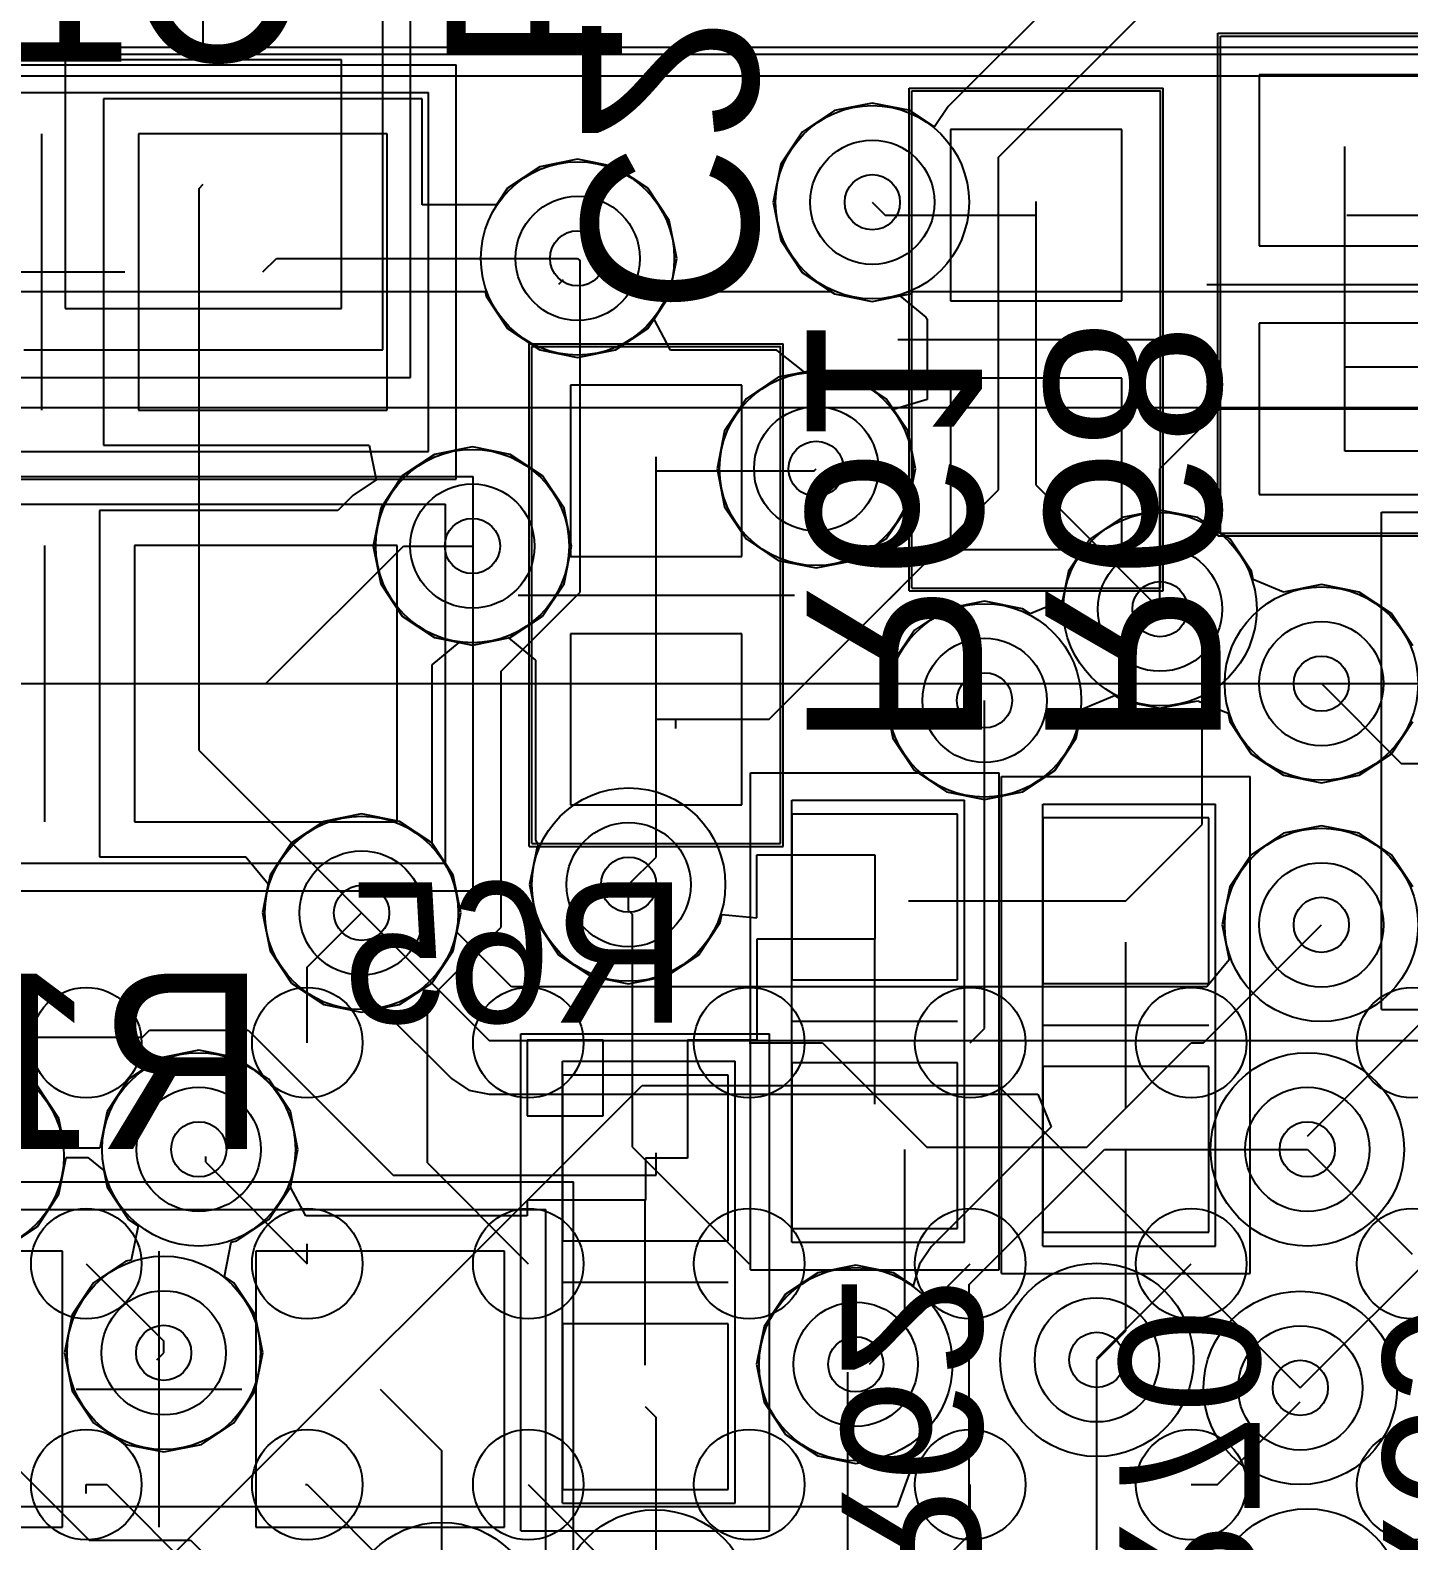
# Model space of a CAD drawing. Extents: x 28 to 300, y 18 to 330.
# Drawn here: x 179.21 to 184.2, y 176.05 to 181.52 of the extents above; entities that cross this region are included whole.
import ezdxf

# ---------------------------------------------------------------- set-up
doc = ezdxf.new("R2010")
doc.units = 0
for name, color, linetype in [('BOTTOMLAYER', 5, 'CONTINUOUS'), ('BOTTOMOVERLAY', 54, 'CONTINUOUS'), ('BOTTOMPASTE', 16, 'CONTINUOUS'), ('BOTTOMSOLDER', 6, 'CONTINUOUS'), ('DRILLDRAWING', 1, 'CONTINUOUS'), ('INTERNALPLANE1', 76, 'CONTINUOUS'), ('INTERNALPLANE6', 136, 'CONTINUOUS'), ('MECHANICAL14', 56, 'CONTINUOUS'), ('MECHANICAL15', 56, 'CONTINUOUS'), ('MECHANICAL16', 56, 'CONTINUOUS'), ('MIDLAYER1', 16, 'CONTINUOUS'), ('MIDLAYER3', 90, 'CONTINUOUS'), ('MULTILAYER', 9, 'CONTINUOUS'), ('TOPLAYER', 1, 'CONTINUOUS'), ('TOPOVERLAY', 2, 'CONTINUOUS'), ('TOPPASTE', 8, 'CONTINUOUS'), ('TOPSOLDER', 216, 'CONTINUOUS'), ('VIAHOLELAYER', 16, 'CONTINUOUS')]:
    doc.layers.add(name, color=color, linetype=linetype)

msp = doc.modelspace()

# ---------------------------------------------------------------- linework, layer by layer
at = {"layer": 'BOTTOMLAYER'}
for p, q in [((183.1287, 181.8312), (182.5359, 181.2384)), ((182.719, 181.0553), (183.3118, 181.6481)), ((184.2822, 181.354), (183.6622, 181.354)), ((183.6622, 181.354), (183.6622, 180.734)), ((180.6324, 181.2667), (179.4784, 181.2667)), ((179.4784, 181.2667), (179.4784, 180.0127)), ((180.6324, 180.8832), (180.6324, 181.2667)), ((182.2618, 181.2511), (182.1245, 181.2238)), ((182.3991, 181.2238), (182.2618, 181.2511)), ((182.1245, 181.2238), (182.008, 181.146)), ((182.4869, 181.1651), (182.3991, 181.2238)), ((182.5359, 181.2384), (182.4869, 181.1651)), ((179.6054, 181.1397), (179.6054, 180.1397)), ((180.5054, 181.1397), (179.6054, 181.1397)), ((180.5054, 180.1397), (180.5054, 181.1397)), ((182.008, 181.146), (181.9302, 181.0295)), ((181.195, 181.0479), (181.0577, 181.0206)), ((181.3323, 181.0206), (181.195, 181.0479)), ((181.9302, 181.0295), (181.9029, 180.8922)), ((182.719, 179.8508), (182.719, 181.0553)), ((181.0577, 181.0206), (180.9412, 180.9428)), ((181.4488, 180.9428), (181.3323, 181.0206)), ((180.9412, 180.9428), (180.9014, 180.8832)), ((181.5266, 180.8263), (181.4488, 180.9428)), ((180.9014, 180.8832), (180.6324, 180.8832)), ((181.9029, 180.8922), (181.9302, 180.7549)), ((181.5539, 180.689), (181.5266, 180.8263)), ((183.9796, 180.8452), (184.4954, 180.8452)), ((181.9302, 180.7549), (182.008, 180.6384)), ((183.6622, 180.734), (184.2822, 180.734)), ((180.0554, 180.6397), (180.1047, 180.689)), ((180.1047, 180.689), (181.195, 180.689)), ((181.5266, 180.5517), (181.5539, 180.689)), ((181.1266, 180.5952), (181.1442, 180.6128)), ((182.008, 180.6384), (182.1245, 180.5606)), ((181.4715, 180.4692), (181.5266, 180.5517)), ((182.1245, 180.5606), (182.2618, 180.5333)), ((182.2618, 180.5333), (182.3619, 180.5532)), ((182.3619, 180.5532), (182.4554, 180.4764)), ((182.4554, 180.4764), (182.46, 180.4695)), ((181.5313, 180.3572), (181.4715, 180.4692)), ((182.46, 180.4695), (182.46, 180.1786)), ((184.2822, 180.454), (183.6622, 180.454)), ((183.6622, 180.454), (183.6622, 179.834)), ((181.9166, 180.3572), (181.5313, 180.3572)), ((181.9167, 180.3558), (181.9166, 180.3572)), ((181.9166, 180.3572), (181.9166, 180.3572)), ((182.0167, 180.2776), (181.9167, 180.3558)), ((182.0586, 180.2859), (182.0167, 180.2776)), ((182.1959, 180.2586), (182.0586, 180.2859)), ((182.3124, 180.1808), (182.1959, 180.2586)), ((183.9719, 179.9916), (183.9719, 180.2964)), ((183.9719, 180.2964), (184.4092, 180.2964)), ((181.7896, 180.2302), (181.1696, 180.2302)), ((181.1696, 180.2302), (181.1696, 179.6102)), ((181.7896, 179.6102), (181.7896, 180.2302)), ((182.3385, 180.1417), (182.3124, 180.1808)), ((182.46, 180.1786), (182.3385, 180.1417)), ((179.6054, 180.1397), (180.5054, 180.1397)), ((183.3032, 179.9275), (183.5197, 180.144)), ((183.5197, 180.144), (183.9722, 180.144)), ((183.9722, 180.144), (184.3765, 180.144)), ((179.4784, 180.0127), (180.4403, 180.0127)), ((180.4403, 180.0127), (180.4653, 179.8869)), ((184.4092, 179.9916), (183.9719, 179.9916)), ((180.4653, 179.8869), (180.3813, 179.8307)), ((181.4796, 179.9202), (182.0518, 179.9202)), ((182.0518, 179.9202), (182.0586, 179.927)), ((183.3032, 179.419), (183.3032, 179.9275)), ((180.3813, 179.8307), (180.327, 179.7764)), ((182.2821, 179.4139), (182.719, 179.8508)), ((183.6622, 179.834), (184.2822, 179.834)), ((180.327, 179.7764), (179.4642, 179.7764)), ((179.4642, 179.7764), (179.4642, 178.5224)), ((180.5412, 179.6494), (179.5912, 179.6494)), ((179.5912, 179.6494), (179.5912, 178.6494)), ((180.0662, 179.1494), (180.5644, 179.6476)), ((180.5412, 178.6494), (180.5412, 179.6494)), ((180.5644, 179.6476), (180.814, 179.6476)), ((181.1696, 179.6102), (181.7896, 179.6102)), ((182.2821, 179.4139), (182.3634, 179.4952)), ((181.8884, 179.0202), (182.2821, 179.4139)), ((181.7896, 179.3302), (181.1696, 179.3302)), ((181.1696, 179.3302), (181.1696, 178.7102)), ((181.7896, 178.7102), (181.7896, 179.3302)), ((183.4556, 178.6392), (183.4556, 179.3283)), ((180.6682, 179.2176), (180.7664, 179.2982)), ((180.7664, 179.2982), (180.814, 179.2887)), ((180.814, 179.2887), (180.9444, 179.3147)), ((180.9444, 179.3147), (181.0426, 179.2341)), ((181.0426, 179.2341), (181.0426, 178.5832)), ((180.6682, 178.5707), (180.6682, 179.2176)), ((181.4796, 178.5216), (181.4796, 179.0202)), ((181.4796, 179.0202), (181.5506, 179.0202)), ((181.5506, 179.0202), (181.8884, 179.0202)), ((181.5506, 178.9872), (181.5506, 179.0202)), ((181.1696, 178.7102), (181.7896, 178.7102)), ((182.5704, 178.677), (181.9704, 178.677)), ((181.9704, 178.677), (181.9704, 178.077)), ((182.5704, 178.077), (182.5704, 178.677)), ((179.5912, 178.6494), (180.5412, 178.6494)), ((183.4796, 178.6632), (182.8796, 178.6632)), ((182.8796, 178.6632), (182.8796, 178.0632)), ((183.1796, 178.3632), (183.4556, 178.6392)), ((183.4796, 178.0632), (183.4796, 178.6632)), ((180.7445, 178.4565), (180.6682, 178.5707)), ((181.0426, 178.5832), (181.0426, 178.5832)), ((181.0426, 178.5832), (181.0426, 178.5832)), ((181.0426, 178.5832), (181.0522, 178.5652)), ((181.0522, 178.5652), (181.048, 178.5589)), ((179.4642, 178.5224), (179.9943, 178.5224)), ((179.9943, 178.5224), (180.0749, 178.4242)), ((181.048, 178.5589), (181.0207, 178.4216)), ((181.3796, 178.4216), (181.4796, 178.5216)), ((181.8433, 178.3012), (181.8433, 178.5294)), ((181.8433, 178.5294), (182.2707, 178.5294)), ((182.2707, 178.5294), (182.2707, 178.2246)), ((180.7718, 178.3192), (180.7445, 178.4565)), ((183.1796, 178.3632), (183.2866, 178.4702)), ((180.0749, 178.4242), (180.054, 178.3192)), ((181.0207, 178.4216), (181.048, 178.2843)), ((182.3922, 178.3632), (183.1796, 178.3632)), ((180.054, 178.3192), (180.0813, 178.1819)), ((180.7445, 178.1819), (180.7718, 178.3192)), ((181.7112, 178.2843), (181.717, 178.3136)), ((181.717, 178.3136), (181.8433, 178.3012)), ((181.048, 178.2843), (181.1258, 178.1678)), ((181.6334, 178.1678), (181.7112, 178.2843)), ((180.0813, 178.1819), (180.1591, 178.0654)), ((180.6667, 178.0654), (180.7445, 178.1819)), ((182.2707, 178.2246), (181.8434, 178.2246)), ((181.8434, 178.2246), (181.8434, 177.9938)), ((181.1258, 178.1678), (181.2423, 178.09)), ((181.5169, 178.09), (181.6334, 178.1678)), ((181.2423, 178.09), (181.3796, 178.0627)), ((181.3796, 178.0627), (181.5169, 178.09)), ((181.9704, 178.077), (182.5704, 178.077)), ((180.1591, 178.0654), (180.2756, 177.9876)), ((180.5502, 177.9876), (180.6667, 178.0654)), ((182.8796, 178.0632), (183.4796, 178.0632)), ((180.2756, 177.9876), (180.4129, 177.9603)), ((180.4129, 177.9603), (180.5502, 177.9876)), ((181.8434, 177.9938), (181.8434, 177.9938)), ((181.8434, 177.9938), (181.8434, 177.9938)), ((181.8434, 177.9938), (181.8434, 177.95)), ((183.8366, 177.5107), (184.2943, 177.9683)), ((181.8434, 177.95), (181.8434, 177.904)), ((178.7831, 177.8696), (179.6191, 177.8696)), ((179.6191, 177.8696), (179.6445, 177.895)), ((179.6445, 177.895), (180.0023, 177.895)), ((180.0023, 177.895), (180.5271, 177.3702)), ((181.2874, 177.8591), (181.0128, 177.8591)), ((181.0128, 177.8591), (181.0128, 177.5845)), ((181.2874, 177.5845), (181.2874, 177.8591)), ((181.8434, 177.8591), (181.5922, 177.8591)), ((181.5922, 177.8591), (181.5922, 177.4319)), ((181.8434, 177.904), (181.8434, 177.904)), ((181.8434, 177.904), (181.8434, 177.904)), ((181.8434, 177.904), (181.8434, 177.8591)), ((179.8234, 177.8221), (179.6861, 177.7948)), ((179.9607, 177.7948), (179.8234, 177.8221)), ((179.239, 177.6916), (179.1225, 177.7694)), ((179.6861, 177.7948), (179.5696, 177.717)), ((180.0772, 177.717), (179.9607, 177.7948)), ((182.5704, 177.777), (181.9704, 177.777)), ((181.9704, 177.777), (181.9704, 177.177)), ((182.5704, 177.177), (182.5704, 177.777)), ((183.4796, 177.7632), (182.8796, 177.7632)), ((182.8796, 177.7632), (182.8796, 177.1632)), ((183.4796, 177.1632), (183.4796, 177.7632)), ((179.3168, 177.5751), (179.239, 177.6916)), ((179.5696, 177.717), (179.4918, 177.6005)), ((180.155, 177.6005), (180.0772, 177.717)), ((181.7398, 177.7321), (181.1398, 177.7321)), ((181.1398, 177.7321), (181.1398, 177.1321)), ((181.7398, 177.1321), (181.7398, 177.7321)), ((179.4918, 177.6005), (179.4653, 177.4671)), ((180.1823, 177.4632), (180.155, 177.6005)), ((181.0128, 177.5845), (181.2874, 177.5845)), ((179.3288, 177.5145), (179.3168, 177.5751)), ((179.3866, 177.4671), (179.3288, 177.5145)), ((183.8112, 176.5996), (184.6796, 177.468)), ((179.4551, 177.4671), (179.3866, 177.4671)), ((179.4653, 177.4671), (179.4551, 177.4671)), ((180.155, 177.3259), (180.1823, 177.4632)), ((181.5922, 177.4319), (181.4401, 177.4319)), ((181.4401, 177.4319), (181.4401, 177.2797)), ((181.4796, 177.4321), (181.4796, 177.4506)), ((181.4796, 177.3702), (181.4796, 177.4321)), ((182.3796, 176.863), (182.3796, 177.4632)), ((183.1796, 176.8062), (183.1796, 177.4632)), ((180.5271, 177.3702), (181.4398, 177.3702)), ((181.4398, 177.3702), (181.4796, 177.3702)), ((180.2104, 177.2222), (180.155, 177.3259)), ((181.4401, 177.2797), (181.0128, 177.2797)), ((181.0128, 177.2797), (181.0128, 177.2222)), ((181.0128, 177.2222), (180.2104, 177.2222)), ((181.9704, 177.177), (182.5704, 177.177)), ((182.8796, 177.1632), (183.4796, 177.1632)), ((179.3296, 177.0952), (178.4296, 177.0952)), ((179.3296, 176.0952), (179.3296, 177.0952)), ((180.0296, 177.0952), (180.0296, 176.0952)), ((180.9296, 177.0952), (180.0296, 177.0952)), ((180.9296, 176.0952), (180.9296, 177.0952)), ((181.1398, 177.1321), (181.7398, 177.1321)), ((181.7398, 176.8321), (181.1398, 176.8321)), ((181.1398, 176.8321), (181.1398, 176.2321)), ((181.7398, 176.2321), (181.7398, 176.8321)), ((182.2017, 176.6851), (182.3796, 176.863)), ((183.0746, 176.7012), (183.1796, 176.8062)), ((178.8796, 176.5952), (179.4267, 176.0481)), ((180.4796, 176.5952), (180.7032, 176.3716)), ((181.4398, 176.5321), (181.4796, 176.4923)), ((181.4796, 175.8086), (181.4796, 176.4923)), ((180.7032, 175.7629), (180.7032, 176.3716)), ((181.1398, 176.2321), (181.7398, 176.2321)), ((178.4296, 176.0952), (179.3296, 176.0952)), ((179.4267, 176.0481), (179.794, 176.0481)), ((179.794, 176.0481), (180.1038, 175.7383)), ((180.0296, 176.0952), (180.9296, 176.0952))]:
    msp.add_line(p, q, dxfattribs=at)
for centre in [(182.2618, 180.8922), (181.195, 180.689), (182.0586, 179.927), (180.814, 179.6476), (183.3032, 179.419), (183.8874, 179.1494), (182.6682, 179.0888), (181.3796, 178.4216), (180.4129, 178.3192), (183.8874, 178.276), (179.8234, 177.4632), (183.8366, 177.4632), (179.6964, 176.7266), (183.0746, 176.7012), (182.2017, 176.6851), (183.8112, 176.5996)]:
    msp.add_circle(centre, 0.225, dxfattribs=at)
at = {"layer": 'BOTTOMOVERLAY'}
for p, q in [((179.2554, 180.1397), (179.2554, 181.1397)), ((179.2662, 178.6494), (179.2662, 179.6494)), ((179.6796, 176.0952), (179.6796, 177.0952))]:
    msp.add_line(p, q, dxfattribs=at)
at = {"layer": 'BOTTOMPASTE'}
for p, q in [((184.2822, 181.354), (183.6622, 181.354)), ((183.6622, 181.354), (183.6622, 180.734)), ((179.6054, 181.1397), (179.6054, 180.1397)), ((180.5054, 181.1397), (179.6054, 181.1397)), ((180.5054, 180.1397), (180.5054, 181.1397)), ((183.6622, 180.734), (184.2822, 180.734)), ((184.2822, 180.454), (183.6622, 180.454)), ((183.6622, 180.454), (183.6622, 179.834)), ((181.7896, 180.2302), (181.1696, 180.2302)), ((181.1696, 180.2302), (181.1696, 179.6102)), ((181.7896, 179.6102), (181.7896, 180.2302)), ((179.6054, 180.1397), (180.5054, 180.1397)), ((183.6622, 179.834), (184.2822, 179.834)), ((180.5412, 179.6494), (179.5912, 179.6494)), ((179.5912, 179.6494), (179.5912, 178.6494)), ((180.5412, 178.6494), (180.5412, 179.6494)), ((181.1696, 179.6102), (181.7896, 179.6102)), ((181.7896, 179.3302), (181.1696, 179.3302)), ((181.1696, 179.3302), (181.1696, 178.7102)), ((181.7896, 178.7102), (181.7896, 179.3302)), ((181.1696, 178.7102), (181.7896, 178.7102)), ((182.5704, 178.677), (181.9704, 178.677)), ((181.9704, 178.677), (181.9704, 178.077)), ((182.5704, 178.077), (182.5704, 178.677)), ((179.5912, 178.6494), (180.5412, 178.6494)), ((183.4796, 178.6632), (182.8796, 178.6632)), ((182.8796, 178.6632), (182.8796, 178.0632)), ((183.4796, 178.0632), (183.4796, 178.6632)), ((181.9704, 178.077), (182.5704, 178.077)), ((182.8796, 178.0632), (183.4796, 178.0632)), ((182.5704, 177.777), (181.9704, 177.777)), ((181.9704, 177.777), (181.9704, 177.177)), ((182.5704, 177.177), (182.5704, 177.777)), ((183.4796, 177.7632), (182.8796, 177.7632)), ((182.8796, 177.7632), (182.8796, 177.1632)), ((183.4796, 177.1632), (183.4796, 177.7632)), ((181.7398, 177.7321), (181.1398, 177.7321)), ((181.1398, 177.7321), (181.1398, 177.1321)), ((181.7398, 177.1321), (181.7398, 177.7321)), ((181.9704, 177.177), (182.5704, 177.177)), ((182.8796, 177.1632), (183.4796, 177.1632)), ((179.3296, 177.0952), (178.4296, 177.0952)), ((179.3296, 176.0952), (179.3296, 177.0952)), ((180.0296, 177.0952), (180.0296, 176.0952)), ((180.9296, 177.0952), (180.0296, 177.0952)), ((180.9296, 176.0952), (180.9296, 177.0952)), ((181.1398, 177.1321), (181.7398, 177.1321)), ((181.7398, 176.8321), (181.1398, 176.8321)), ((181.1398, 176.8321), (181.1398, 176.2321)), ((181.7398, 176.2321), (181.7398, 176.8321)), ((181.1398, 176.2321), (181.7398, 176.2321)), ((178.4296, 176.0952), (179.3296, 176.0952)), ((180.0296, 176.0952), (180.9296, 176.0952))]:
    msp.add_line(p, q, dxfattribs=at)
at = {"layer": 'BOTTOMSOLDER'}
for p, q in [((184.2822, 181.354), (183.6622, 181.354)), ((183.6622, 181.354), (183.6622, 180.734)), ((179.6054, 181.1397), (179.6054, 180.1397)), ((180.5054, 181.1397), (179.6054, 181.1397)), ((180.5054, 180.1397), (180.5054, 181.1397)), ((183.6622, 180.734), (184.2822, 180.734)), ((184.2822, 180.454), (183.6622, 180.454)), ((183.6622, 180.454), (183.6622, 179.834)), ((181.7896, 180.2302), (181.1696, 180.2302)), ((181.1696, 180.2302), (181.1696, 179.6102)), ((181.7896, 179.6102), (181.7896, 180.2302)), ((179.6054, 180.1397), (180.5054, 180.1397)), ((183.6622, 179.834), (184.2822, 179.834)), ((180.5412, 179.6494), (179.5912, 179.6494)), ((179.5912, 179.6494), (179.5912, 178.6494)), ((180.5412, 178.6494), (180.5412, 179.6494)), ((181.1696, 179.6102), (181.7896, 179.6102)), ((181.7896, 179.3302), (181.1696, 179.3302)), ((181.1696, 179.3302), (181.1696, 178.7102)), ((181.7896, 178.7102), (181.7896, 179.3302)), ((181.1696, 178.7102), (181.7896, 178.7102)), ((182.5704, 178.677), (181.9704, 178.677)), ((181.9704, 178.677), (181.9704, 178.077)), ((182.5704, 178.077), (182.5704, 178.677)), ((179.5912, 178.6494), (180.5412, 178.6494)), ((183.4796, 178.6632), (182.8796, 178.6632)), ((182.8796, 178.6632), (182.8796, 178.0632)), ((183.4796, 178.0632), (183.4796, 178.6632)), ((181.9704, 178.077), (182.5704, 178.077)), ((182.8796, 178.0632), (183.4796, 178.0632)), ((182.5704, 177.777), (181.9704, 177.777)), ((181.9704, 177.777), (181.9704, 177.177)), ((182.5704, 177.177), (182.5704, 177.777)), ((183.4796, 177.7632), (182.8796, 177.7632)), ((182.8796, 177.7632), (182.8796, 177.1632)), ((183.4796, 177.1632), (183.4796, 177.7632)), ((181.7398, 177.7321), (181.1398, 177.7321)), ((181.1398, 177.7321), (181.1398, 177.1321)), ((181.7398, 177.1321), (181.7398, 177.7321)), ((181.9704, 177.177), (182.5704, 177.177)), ((182.8796, 177.1632), (183.4796, 177.1632)), ((179.3296, 177.0952), (178.4296, 177.0952)), ((179.3296, 176.0952), (179.3296, 177.0952)), ((180.0296, 177.0952), (180.0296, 176.0952)), ((180.9296, 177.0952), (180.0296, 177.0952)), ((180.9296, 176.0952), (180.9296, 177.0952)), ((181.1398, 177.1321), (181.7398, 177.1321)), ((181.7398, 176.8321), (181.1398, 176.8321)), ((181.1398, 176.8321), (181.1398, 176.2321)), ((181.7398, 176.2321), (181.7398, 176.8321)), ((181.1398, 176.2321), (181.7398, 176.2321)), ((178.4296, 176.0952), (179.3296, 176.0952)), ((180.0296, 176.0952), (180.9296, 176.0952))]:
    msp.add_line(p, q, dxfattribs=at)
at = {"layer": 'DRILLDRAWING'}
for centre in [(182.2618, 180.8922), (181.195, 180.689), (182.0586, 179.927), (180.814, 179.6476), (183.3032, 179.419), (183.8874, 179.1494), (182.6682, 179.0888), (181.3796, 178.4216), (180.4129, 178.3192), (183.8874, 178.276), (179.8234, 177.4632), (183.8366, 177.4632), (179.6964, 176.7266), (182.2017, 176.6851), (183.0746, 176.7012), (183.8112, 176.5996)]:
    msp.add_circle(centre, 0.1, dxfattribs=at)
at = {"layer": 'INTERNALPLANE1'}
for p, q in [((169.6632, 181.4534), (184.2982, 181.4534)), ((169.7061, 181.3498), (184.2637, 181.3498))]:
    msp.add_line(p, q, dxfattribs=at)
for centre in [(182.2618, 180.8922), (181.195, 180.689), (182.0586, 179.927), (180.814, 179.6476), (183.3032, 179.419), (181.3796, 178.4216), (180.4129, 178.3192), (183.8874, 178.276), (183.8366, 177.4632), (178.9852, 177.4378), (179.6964, 176.7266), (182.2017, 176.6851), (183.0746, 176.7012), (183.8112, 176.5996), (181.4754, 175.8086), (183.8366, 175.8122), (180.7032, 175.7629)]:
    msp.add_circle(centre, 0.35, dxfattribs=at)
at = {"layer": 'INTERNALPLANE6'}
for centre in [(181.195, 180.689), (183.3032, 179.419), (183.8874, 179.1494), (182.6682, 179.0888), (181.3796, 178.4216), (180.4129, 178.3192), (179.8234, 177.4632), (183.8366, 177.4632), (178.9852, 177.4378), (182.2017, 176.6851), (183.0746, 176.7012), (183.8112, 176.5996), (181.4754, 175.8086), (183.8366, 175.8122), (180.7032, 175.7629)]:
    msp.add_circle(centre, 0.35, dxfattribs=at)
at = {"layer": 'MECHANICAL14'}
for p, q in [((180.4896, 180.3573), (180.4896, 183.1573)), ((183.5222, 181.494), (184.4222, 181.494)), ((183.5222, 179.694), (183.5222, 181.494)), ((177.8554, 181.2897), (180.6554, 181.2897)), ((180.6554, 179.9897), (180.6554, 181.2897)), ((182.4046, 181.2952), (183.3046, 181.2952)), ((182.4046, 179.4952), (182.4046, 181.2952)), ((183.3046, 179.4952), (183.3046, 181.2952)), ((181.0296, 178.5702), (181.0296, 180.3702)), ((181.0296, 180.3702), (181.9296, 180.3702)), ((181.9296, 178.5702), (181.9296, 180.3702)), ((179.1896, 180.3573), (180.4896, 180.3573)), ((177.8554, 179.9897), (180.6554, 179.9897)), ((177.8162, 179.7994), (180.7162, 179.7994)), ((180.7162, 178.4994), (180.7162, 179.7994)), ((183.5222, 179.694), (184.4222, 179.694)), ((182.4046, 179.4952), (183.3046, 179.4952)), ((172.0162, 179.1494), (186.0162, 179.1494)), ((181.9704, 177.127), (181.9704, 178.727)), ((181.9704, 178.727), (182.5954, 178.727)), ((182.5954, 177.127), (182.5954, 178.727)), ((182.8796, 177.1132), (182.8796, 178.7132)), ((182.8796, 178.7132), (183.5046, 178.7132)), ((183.5046, 177.1132), (183.5046, 178.7132)), ((181.0296, 178.5702), (181.9296, 178.5702)), ((177.8162, 178.4994), (180.7162, 178.4994)), ((181.1398, 176.1821), (181.1398, 177.7821)), ((181.1398, 177.7821), (181.7648, 177.7821)), ((181.7648, 176.1821), (181.7648, 177.7821)), ((178.2796, 177.2452), (181.0796, 177.2452)), ((181.0796, 175.9452), (181.0796, 177.2452)), ((181.9704, 177.127), (182.5954, 177.127)), ((182.8796, 177.1132), (183.5046, 177.1132)), ((181.1398, 176.1821), (181.7648, 176.1821))]:
    msp.add_line(p, q, dxfattribs=at)
at = {"layer": 'MECHANICAL15'}
for p, q in [((180.5896, 180.2573), (180.5896, 183.2573)), ((179.8396, 181.4573), (179.8396, 182.0573)), ((183.5122, 181.504), (184.4322, 181.504)), ((183.5122, 179.684), (183.5122, 181.504)), ((182.3946, 181.3052), (183.3146, 181.3052)), ((182.3946, 179.4852), (182.3946, 181.3052)), ((183.3146, 179.4852), (183.3146, 181.3052)), ((183.9722, 180.094), (183.9722, 181.094)), ((182.8546, 179.8952), (182.8546, 180.8952)), ((183.4722, 180.594), (184.4722, 180.594)), ((182.3546, 180.3952), (183.3546, 180.3952)), ((179.0896, 180.2573), (180.5896, 180.2573)), ((171.0162, 180.1494), (187.0162, 180.1494)), ((184.1046, 179.7702), (185.0046, 179.7702)), ((184.1046, 177.9702), (184.1046, 179.7702)), ((183.5122, 179.684), (184.4322, 179.684)), ((182.3946, 179.4852), (183.3146, 179.4852)), ((181.8204, 178.827), (182.7204, 178.827)), ((181.8204, 177.027), (181.8204, 178.827)), ((182.7204, 177.027), (182.7204, 178.827)), ((182.7296, 178.8132), (183.6296, 178.8132)), ((182.7296, 177.0132), (182.7296, 178.8132)), ((183.6296, 177.0132), (183.6296, 178.8132)), ((182.2704, 177.627), (182.2704, 178.227)), ((183.1796, 177.6132), (183.1796, 178.2132)), ((184.1046, 177.9702), (185.0046, 177.9702)), ((181.9704, 177.927), (182.5704, 177.927)), ((182.8796, 177.9132), (183.4796, 177.9132)), ((180.9898, 177.8821), (181.8898, 177.8821)), ((180.9898, 176.0821), (180.9898, 177.8821)), ((181.8898, 176.0821), (181.8898, 177.8821)), ((178.1796, 177.3452), (181.1796, 177.3452)), ((181.1796, 175.8452), (181.1796, 177.3452)), ((181.4398, 176.6821), (181.4398, 177.2821)), ((181.1398, 176.9821), (181.7398, 176.9821)), ((181.8204, 177.027), (182.7204, 177.027)), ((182.7296, 177.0132), (183.6296, 177.0132)), ((179.6796, 176.2952), (179.6796, 176.8952)), ((179.3796, 176.5952), (179.9796, 176.5952)), ((180.9898, 176.0821), (181.8898, 176.0821))]:
    msp.add_line(p, q, dxfattribs=at)
at = {"layer": 'MECHANICAL16'}
for p, q in [((177.7554, 181.3897), (180.7554, 181.3897)), ((180.7554, 179.8897), (180.7554, 181.3897)), ((179.2554, 180.3397), (179.2554, 180.9397)), ((178.9554, 180.6397), (179.5554, 180.6397)), ((181.0196, 178.5602), (181.0196, 180.3802)), ((181.0196, 180.3802), (181.9396, 180.3802)), ((181.9396, 178.5602), (181.9396, 180.3802)), ((181.4796, 178.9702), (181.4796, 179.9702)), ((177.7162, 179.8994), (180.8162, 179.8994)), ((177.7554, 179.8897), (180.7554, 179.8897)), ((180.8162, 178.3994), (180.8162, 179.8994)), ((179.2662, 178.8494), (179.2662, 179.4494)), ((180.9796, 179.4702), (181.9796, 179.4702)), ((178.9662, 179.1494), (179.5662, 179.1494)), ((181.0196, 178.5602), (181.9396, 178.5602)), ((177.7162, 178.3994), (180.8162, 178.3994))]:
    msp.add_line(p, q, dxfattribs=at)
at = {"layer": 'MIDLAYER1'}
for p, q in [((169.363, 181.428), (185.9794, 181.428)), ((178.2116, 180.5688), (180.86, 180.5688)), ((180.86, 180.5688), (180.8634, 180.5517)), ((180.8634, 180.5517), (180.9412, 180.4352)), ((181.4488, 180.4352), (181.5266, 180.5517)), ((181.5266, 180.5517), (181.53, 180.5688)), ((181.53, 180.5688), (182.1122, 180.5688)), ((182.1122, 180.5688), (182.1245, 180.5606)), ((182.1245, 180.5606), (182.2618, 180.5333)), ((182.2618, 180.5333), (182.3991, 180.5606)), ((182.3991, 180.5606), (182.4114, 180.5688)), ((182.4114, 180.5688), (184.3147, 180.5688)), ((180.9412, 180.4352), (181.0577, 180.3574)), ((181.3323, 180.3574), (181.4488, 180.4352)), ((181.0577, 180.3574), (181.195, 180.3301)), ((181.195, 180.3301), (181.3323, 180.3574)), ((181.9213, 180.2586), (181.8048, 180.1808)), ((182.0586, 180.2859), (181.9213, 180.2586)), ((182.1959, 180.2586), (182.0586, 180.2859)), ((182.3124, 180.1808), (182.1959, 180.2586)), ((181.8048, 180.1808), (181.727, 180.0643)), ((182.3902, 180.0643), (182.3124, 180.1808)), ((181.727, 180.0643), (181.6997, 179.927)), ((182.4175, 179.927), (182.3902, 180.0643)), ((180.814, 180.0065), (180.6767, 179.9792)), ((180.9513, 179.9792), (180.814, 180.0065)), ((180.6767, 179.9792), (180.5602, 179.9014)), ((181.0678, 179.9014), (180.9513, 179.9792)), ((180.5602, 179.9014), (180.4824, 179.7849)), ((181.1456, 179.7849), (181.0678, 179.9014)), ((181.6997, 179.927), (181.727, 179.7897)), ((182.3902, 179.7897), (182.4175, 179.927)), ((180.4824, 179.7849), (180.4551, 179.6476)), ((181.1729, 179.6476), (181.1456, 179.7849)), ((181.727, 179.7897), (181.8048, 179.6732)), ((182.3124, 179.6732), (182.3902, 179.7897)), ((183.3032, 179.7779), (183.1659, 179.7506)), ((183.4405, 179.7506), (183.3032, 179.7779)), ((183.1659, 179.7506), (183.0494, 179.6728)), ((183.557, 179.6728), (183.4405, 179.7506)), ((181.8048, 179.6732), (181.9213, 179.5954)), ((182.1959, 179.5954), (182.3124, 179.6732)), ((183.0494, 179.6728), (182.9716, 179.5563)), ((183.6348, 179.5563), (183.557, 179.6728)), ((180.4551, 179.6476), (180.4824, 179.5103)), ((181.1456, 179.5103), (181.1729, 179.6476)), ((181.9213, 179.5954), (182.0586, 179.5681)), ((182.0586, 179.5681), (182.1959, 179.5954)), ((182.9716, 179.5563), (182.9506, 179.4505)), ((183.6408, 179.5262), (183.6348, 179.5563)), ((180.4824, 179.5103), (180.5602, 179.3938)), ((181.0678, 179.3938), (181.1456, 179.5103)), ((183.7501, 179.481), (183.6408, 179.5262)), ((183.8874, 179.5083), (183.7501, 179.481)), ((184.0247, 179.481), (183.8874, 179.5083)), ((182.6682, 179.4477), (182.5309, 179.4204)), ((182.8055, 179.4204), (182.6682, 179.4477)), ((182.9506, 179.4505), (182.8332, 179.4019)), ((184.1412, 179.4032), (184.0247, 179.481)), ((180.5602, 179.3938), (180.6767, 179.316)), ((180.9513, 179.316), (181.0678, 179.3938)), ((182.5309, 179.4204), (182.4144, 179.3426)), ((182.8332, 179.4019), (182.8055, 179.4204)), ((184.219, 179.2867), (184.1412, 179.4032)), ((182.4144, 179.3426), (182.3366, 179.2261)), ((180.6767, 179.316), (180.814, 179.2887)), ((180.814, 179.2887), (180.9513, 179.316)), ((182.3366, 179.2261), (182.3093, 179.0888)), ((182.3093, 179.0888), (182.3366, 178.9515)), ((182.9998, 178.9515), (183.0208, 179.0573)), ((183.0208, 179.0573), (183.1382, 179.1059)), ((183.1382, 179.1059), (183.1659, 179.0874)), ((183.1659, 179.0874), (183.3032, 179.0601)), ((183.3032, 179.0601), (183.4405, 179.0874)), ((183.4405, 179.0874), (183.5498, 179.0422)), ((183.5498, 179.0422), (183.5558, 179.0121)), ((183.5558, 179.0121), (183.6336, 178.8956)), ((184.1412, 178.8956), (184.219, 179.0121)), ((182.3366, 178.9515), (182.4144, 178.835)), ((182.922, 178.835), (182.9998, 178.9515)), ((183.6336, 178.8956), (183.7501, 178.8178)), ((184.0247, 178.8178), (184.1412, 178.8956)), ((182.4144, 178.835), (182.5309, 178.7572)), ((182.8055, 178.7572), (182.922, 178.835)), ((183.7501, 178.8178), (183.8874, 178.7905)), ((183.8874, 178.7905), (184.0247, 178.8178)), ((182.5309, 178.7572), (182.6682, 178.7299)), ((182.6682, 178.7299), (182.8055, 178.7572)), ((180.4129, 178.6781), (180.2756, 178.6508)), ((180.5502, 178.6508), (180.4129, 178.6781)), ((180.2756, 178.6508), (180.1591, 178.573)), ((180.6667, 178.573), (180.5502, 178.6508)), ((183.8874, 178.6349), (183.7501, 178.6076)), ((184.0247, 178.6076), (183.8874, 178.6349)), ((180.1591, 178.573), (180.0813, 178.4565)), ((180.7445, 178.4565), (180.6667, 178.573)), ((183.7501, 178.6076), (183.6336, 178.5298)), ((184.1412, 178.5298), (184.0247, 178.6076)), ((183.6336, 178.5298), (183.5558, 178.4133)), ((184.219, 178.4133), (184.1412, 178.5298)), ((180.0813, 178.4565), (180.054, 178.3192)), ((180.7718, 178.3192), (180.7445, 178.4565)), ((183.5558, 178.4133), (183.5285, 178.276)), ((180.054, 178.3192), (180.0813, 178.1819)), ((180.4129, 178.3192), (180.8752, 177.8569)), ((180.7578, 178.249), (180.7718, 178.3192)), ((180.9557, 178.0511), (180.7578, 178.249)), ((183.5285, 178.276), (183.5537, 178.1493)), ((180.0813, 178.1819), (180.1591, 178.0654)), ((183.5537, 178.1493), (183.4731, 178.0511)), ((180.1591, 178.0654), (180.2756, 177.9876)), ((183.4731, 178.0511), (180.9557, 178.0511)), ((180.2756, 177.9876), (180.4129, 177.9603)), ((180.4129, 177.9603), (180.4831, 177.9743)), ((180.4831, 177.9743), (180.7379, 177.7196)), ((180.8752, 177.8569), (184.6389, 177.8569)), ((179.8234, 177.8221), (179.6861, 177.7948)), ((179.9607, 177.7948), (179.8234, 177.8221)), ((179.239, 177.6916), (179.1225, 177.7694)), ((179.6861, 177.7948), (179.5696, 177.717)), ((180.0772, 177.717), (179.9607, 177.7948)), ((179.3168, 177.5751), (179.239, 177.6916)), ((179.5696, 177.717), (179.4918, 177.6005)), ((180.155, 177.6005), (180.0772, 177.717)), ((180.7379, 177.7196), (180.8009, 177.6775)), ((180.8009, 177.6775), (180.8752, 177.6627)), ((180.8752, 177.6627), (182.8608, 177.6627)), ((182.8608, 177.6627), (182.9095, 177.5453)), ((179.4918, 177.6005), (179.4653, 177.4671)), ((180.1823, 177.4632), (180.155, 177.6005)), ((179.3288, 177.5145), (179.3168, 177.5751)), ((182.9095, 177.5453), (182.475, 177.1108)), ((179.3866, 177.4671), (179.3288, 177.5145)), ((179.3168, 177.3005), (179.3433, 177.4339)), ((179.3433, 177.4339), (179.3535, 177.4339)), ((179.3535, 177.4339), (179.422, 177.4339)), ((179.4551, 177.4671), (179.3866, 177.4671)), ((179.422, 177.4339), (179.4798, 177.3865)), ((179.4653, 177.4671), (179.4551, 177.4671)), ((180.155, 177.3259), (180.1823, 177.4632)), ((182.6123, 176.9735), (183.102, 177.4632)), ((183.102, 177.4632), (183.8366, 177.4632)), ((179.4798, 177.3865), (179.4918, 177.3259)), ((179.4918, 177.3259), (179.5696, 177.2094)), ((180.0772, 177.2094), (180.155, 177.3259)), ((179.239, 177.184), (179.3168, 177.3005)), ((179.5696, 177.2094), (179.6037, 177.1867)), ((179.9607, 177.1316), (180.0772, 177.2094)), ((179.1225, 177.1062), (179.239, 177.184)), ((179.6037, 177.1867), (179.5789, 177.0621)), ((179.9161, 177.0031), (179.9409, 177.1277)), ((179.9409, 177.1277), (179.9607, 177.1316)), ((182.475, 177.1108), (182.4329, 177.0478)), ((179.5591, 177.0582), (179.4426, 176.9804)), ((179.5789, 177.0621), (179.5591, 177.0582)), ((182.2017, 177.044), (182.0644, 177.0167)), ((182.339, 177.0167), (182.2017, 177.044)), ((182.4329, 177.0478), (182.4101, 176.9692)), ((182.4329, 177.0478), (182.4329, 177.0478)), ((182.4329, 177.0478), (182.4329, 177.0478)), ((182.4329, 177.0478), (182.4329, 177.0478)), ((182.4329, 177.0478), (182.4329, 177.0478)), ((182.4329, 177.0478), (182.4329, 177.0478)), ((179.4426, 176.9804), (179.3648, 176.8639)), ((179.9502, 176.9804), (179.9161, 177.0031)), ((180.028, 176.8639), (179.9502, 176.9804)), ((182.0644, 177.0167), (181.9479, 176.9389)), ((182.4101, 176.9692), (182.339, 177.0167)), ((181.9479, 176.9389), (181.8701, 176.8224)), ((182.6123, 176.0677), (182.6123, 176.9735)), ((179.3648, 176.8639), (179.3375, 176.7266)), ((180.0553, 176.7266), (180.028, 176.8639)), ((181.8701, 176.8224), (181.8428, 176.6851)), ((179.3375, 176.7266), (179.3648, 176.5893)), ((180.028, 176.5893), (180.0553, 176.7266)), ((181.8428, 176.6851), (181.8701, 176.5478)), ((179.3648, 176.5893), (179.4426, 176.4728)), ((179.9502, 176.4728), (180.028, 176.5893)), ((181.8701, 176.5478), (181.9479, 176.4313)), ((179.4426, 176.4728), (179.5591, 176.395)), ((179.8337, 176.395), (179.9502, 176.4728)), ((181.9479, 176.4313), (182.0644, 176.3535)), ((179.5591, 176.395), (179.6964, 176.3677)), ((179.6964, 176.3677), (179.8337, 176.395)), ((182.0644, 176.3535), (182.2017, 176.3262)), ((182.2017, 176.3262), (182.3199, 176.3497)), ((182.3199, 176.3497), (182.3946, 176.2884)), ((182.3946, 176.2884), (182.3518, 176.1688)), ((182.3518, 176.1688), (177.6116, 176.1688)), ((181.8757, 175.3311), (182.6123, 176.0677))]:
    msp.add_line(p, q, dxfattribs=at)
for centre in [(182.2618, 180.8922), (181.195, 180.689), (182.0586, 179.927), (180.814, 179.6476), (183.3032, 179.419), (183.8874, 179.1494), (182.6682, 179.0888), (181.3796, 178.4216), (180.4129, 178.3192), (183.8874, 178.276), (179.8234, 177.4632), (183.8366, 177.4632), (179.6964, 176.7266), (183.0746, 176.7012), (182.2017, 176.6851), (183.8112, 176.5996)]:
    msp.add_circle(centre, 0.225, dxfattribs=at)
at = {"layer": 'MIDLAYER3'}
for p, q in [((179.6564, 175.9226), (181.4287, 177.6949)), ((181.4287, 177.6949), (182.7159, 177.6949)), ((182.7159, 177.6949), (183.8112, 176.5996)), ((179.671, 176.7012), (179.6964, 176.7266)), ((182.1729, 175.9392), (182.1729, 176.6563)), ((183.0746, 175.8899), (183.0746, 176.7012))]:
    msp.add_line(p, q, dxfattribs=at)
for centre in [(182.2618, 180.8922), (181.195, 180.689), (182.0586, 179.927), (180.814, 179.6476), (183.3032, 179.419), (183.8874, 179.1494), (182.6682, 179.0888), (181.3796, 178.4216), (180.4129, 178.3192), (183.8874, 178.276), (179.8234, 177.4632), (183.8366, 177.4632), (179.6964, 176.7266), (183.0746, 176.7012), (182.2017, 176.6851), (183.8112, 176.5996)]:
    msp.add_circle(centre, 0.225, dxfattribs=at)
at = {"layer": 'MULTILAYER'}
for centre in [(182.2618, 180.8922), (181.195, 180.689), (182.0586, 179.927), (180.814, 179.6476), (183.3032, 179.419), (183.8874, 179.1494), (182.6682, 179.0888), (181.3796, 178.4216), (180.4129, 178.3192), (183.8874, 178.276), (179.8234, 177.4632), (183.8366, 177.4632), (179.6964, 176.7266), (183.0746, 176.7012), (182.2017, 176.6851), (183.8112, 176.5996)]:
    msp.add_circle(centre, 0.225, dxfattribs=at)
at = {"layer": 'TOPLAYER'}
for p, q in [((180.3396, 181.4073), (179.3396, 181.4073)), ((179.3396, 181.4073), (179.3396, 180.5073)), ((180.3396, 180.5073), (180.3396, 181.4073)), ((183.1646, 181.1552), (182.5446, 181.1552)), ((182.5446, 181.1552), (182.5446, 180.5352)), ((183.1646, 180.5352), (183.1646, 181.1552)), ((179.8246, 180.9423), (179.8396, 180.9573)), ((179.8246, 178.9075), (179.8246, 180.9423)), ((182.2618, 180.8922), (182.3088, 180.8452)), ((182.3088, 180.8452), (182.8546, 180.8452)), ((181.195, 180.689), (181.2041, 180.6799)), ((181.2041, 179.4809), (181.2041, 180.6799)), ((182.5446, 180.5352), (183.1646, 180.5352)), ((179.3396, 180.5073), (180.3396, 180.5073)), ((183.1646, 180.2552), (182.5446, 180.2552)), ((182.5446, 180.2552), (182.5446, 179.6352)), ((183.1646, 179.6352), (183.1646, 180.2552)), ((182.8546, 179.8676), (182.8546, 179.9452)), ((182.8546, 179.8676), (183.3032, 179.419)), ((182.5446, 179.6352), (183.1646, 179.6352)), ((180.9176, 179.1944), (181.2041, 179.4809)), ((180.9176, 178.2671), (180.9176, 179.1944)), ((183.8874, 179.1494), (184.1766, 178.8602)), ((182.6682, 177.9014), (182.6682, 179.0888)), ((179.8246, 178.9075), (180.4129, 178.3192)), ((184.1766, 178.8602), (184.4462, 178.8602)), ((181.3796, 178.3283), (181.3796, 178.4216)), ((180.2162, 178.1225), (180.4129, 178.3192)), ((181.3796, 178.3283), (181.394, 178.3139)), ((181.394, 177.4716), (181.394, 178.3139)), ((180.6511, 178.0006), (180.9176, 178.2671)), ((183.4608, 177.8494), (183.8874, 178.276)), ((180.2162, 177.8494), (180.2162, 178.1225)), ((180.6511, 177.4145), (180.6511, 178.0006)), ((182.6162, 177.8494), (182.6682, 177.9014)), ((181.8162, 177.8494), (182.0819, 177.8494)), ((182.0819, 177.8494), (182.4597, 177.4716)), ((183.0384, 177.4716), (183.4162, 177.8494)), ((183.4162, 177.8494), (183.4608, 177.8494)), ((181.394, 177.4716), (181.8162, 177.0494)), ((182.4597, 177.4716), (183.0384, 177.4716)), ((179.8488, 177.4168), (179.8488, 177.4378)), ((179.8488, 177.4168), (180.2162, 177.0494)), ((180.6511, 177.4145), (181.0162, 177.0494)), ((183.8366, 177.4632), (184.2162, 177.0836)), ((180.2162, 177.0494), (180.2162, 177.1212)), ((179.4162, 177.0494), (179.6964, 176.7692)), ((182.2519, 176.6851), (182.6162, 177.0494)), ((183.0746, 176.7078), (183.4162, 177.0494)), ((179.6964, 176.7266), (179.6964, 176.7692)), ((183.5118, 176.2494), (183.8112, 176.5488)), ((179.4162, 176.2494), (179.4903, 176.2494)), ((179.4162, 176.2178), (179.4162, 176.2494)), ((179.4903, 176.2494), (180.1038, 175.6359)), ((180.2098, 176.2494), (180.2162, 176.2494)), ((180.2162, 176.2494), (180.7029, 175.7626)), ((181.0162, 176.2494), (181.4596, 175.806)), ((182.6162, 176.0166), (182.6162, 176.2494)), ((183.4162, 176.2494), (183.5118, 176.2494))]:
    msp.add_line(p, q, dxfattribs=at)
for centre, radius in [((182.2618, 180.8922), 0.225), ((181.195, 180.689), 0.225), ((182.0586, 179.927), 0.225), ((180.814, 179.6476), 0.225), ((183.3032, 179.419), 0.225), ((183.8874, 179.1494), 0.225), ((182.6682, 179.0888), 0.225), ((181.3796, 178.4216), 0.225), ((180.4129, 178.3192), 0.225), ((183.8874, 178.276), 0.225), ((179.4162, 177.8494), 0.2), ((180.2162, 177.8494), 0.2), ((181.0162, 177.8494), 0.2), ((181.8162, 177.8494), 0.2), ((182.6162, 177.8494), 0.2), ((183.4162, 177.8494), 0.2), ((184.2162, 177.8494), 0.2), ((179.8234, 177.4632), 0.225), ((183.8366, 177.4632), 0.225), ((179.4162, 177.0494), 0.2), ((180.2162, 177.0494), 0.2), ((181.0162, 177.0494), 0.2), ((181.8162, 177.0494), 0.2), ((182.6162, 177.0494), 0.2), ((183.4162, 177.0494), 0.2), ((184.2162, 177.0494), 0.2), ((179.6964, 176.7266), 0.225), ((183.0746, 176.7012), 0.225), ((182.2017, 176.6851), 0.225), ((183.8112, 176.5996), 0.225), ((179.4162, 176.2494), 0.2), ((180.2162, 176.2494), 0.2), ((181.0162, 176.2494), 0.2), ((181.8162, 176.2494), 0.2), ((182.6162, 176.2494), 0.2), ((183.4162, 176.2494), 0.2), ((184.2162, 176.2494), 0.2)]:
    msp.add_circle(centre, radius, dxfattribs=at)
at = {"layer": 'TOPOVERLAY'}
msp.add_line((172.0162, 179.1494), (186.0162, 179.1494), dxfattribs=at)
at = {"layer": 'TOPPASTE'}
for p, q in [((180.3396, 181.4073), (179.3396, 181.4073)), ((179.3396, 181.4073), (179.3396, 180.5073)), ((180.3396, 180.5073), (180.3396, 181.4073)), ((183.1646, 181.1552), (182.5446, 181.1552)), ((182.5446, 181.1552), (182.5446, 180.5352)), ((183.1646, 180.5352), (183.1646, 181.1552)), ((182.5446, 180.5352), (183.1646, 180.5352)), ((179.3396, 180.5073), (180.3396, 180.5073)), ((183.1646, 180.2552), (182.5446, 180.2552)), ((182.5446, 180.2552), (182.5446, 179.6352)), ((183.1646, 179.6352), (183.1646, 180.2552)), ((182.5446, 179.6352), (183.1646, 179.6352))]:
    msp.add_line(p, q, dxfattribs=at)
for centre in [(179.4162, 177.8494), (180.2162, 177.8494), (181.0162, 177.8494), (181.8162, 177.8494), (182.6162, 177.8494), (183.4162, 177.8494), (184.2162, 177.8494), (179.4162, 177.0494), (180.2162, 177.0494), (181.0162, 177.0494), (181.8162, 177.0494), (182.6162, 177.0494), (183.4162, 177.0494), (184.2162, 177.0494), (179.4162, 176.2494), (180.2162, 176.2494), (181.0162, 176.2494), (181.8162, 176.2494), (182.6162, 176.2494), (183.4162, 176.2494), (184.2162, 176.2494)]:
    msp.add_circle(centre, 0.2, dxfattribs=at)
at = {"layer": 'TOPSOLDER'}
for p, q in [((180.3396, 181.4073), (179.3396, 181.4073)), ((179.3396, 181.4073), (179.3396, 180.5073)), ((180.3396, 180.5073), (180.3396, 181.4073)), ((183.1646, 181.1552), (182.5446, 181.1552)), ((182.5446, 181.1552), (182.5446, 180.5352)), ((183.1646, 180.5352), (183.1646, 181.1552)), ((182.5446, 180.5352), (183.1646, 180.5352)), ((179.3396, 180.5073), (180.3396, 180.5073)), ((183.1646, 180.2552), (182.5446, 180.2552)), ((182.5446, 180.2552), (182.5446, 179.6352)), ((183.1646, 179.6352), (183.1646, 180.2552)), ((182.5446, 179.6352), (183.1646, 179.6352))]:
    msp.add_line(p, q, dxfattribs=at)
for centre in [(179.4162, 177.8494), (180.2162, 177.8494), (181.0162, 177.8494), (181.8162, 177.8494), (182.6162, 177.8494), (183.4162, 177.8494), (184.2162, 177.8494), (179.4162, 177.0494), (180.2162, 177.0494), (181.0162, 177.0494), (181.8162, 177.0494), (182.6162, 177.0494), (183.4162, 177.0494), (184.2162, 177.0494), (179.4162, 176.2494), (180.2162, 176.2494), (181.0162, 176.2494), (181.8162, 176.2494), (182.6162, 176.2494), (183.4162, 176.2494), (184.2162, 176.2494)]:
    msp.add_circle(centre, 0.2, dxfattribs=at)
at = {"layer": 'VIAHOLELAYER'}
for centre in [(182.2618, 180.8922), (181.195, 180.689), (182.0586, 179.927), (180.814, 179.6476), (183.3032, 179.419), (183.8874, 179.1494), (182.6682, 179.0888), (181.3796, 178.4216), (180.4129, 178.3192), (183.8874, 178.276), (179.8234, 177.4632), (183.8366, 177.4632), (179.6964, 176.7266), (182.2017, 176.6851), (183.0746, 176.7012), (183.8112, 176.5996)]:
    msp.add_circle(centre, 0.1, dxfattribs=at)

# ---------------------------------------------------------------- texts
at = {"layer": 'BOTTOMOVERLAY', "text_generation_flag": 2}
for s, height, rotation, p in [('C110', 0.635, 360, (180.2206, 181.4017)), ('C22', 0.635, 270, (181.2112, 180.4873)), ('R61', 0.635, 270, (182.024, 178.9125)), ('R68', 0.635, 270, (182.8876, 178.9125)), ('R62', 0.508, 270, (182.151, 175.7629)), ('R69', 0.508, 270, (184.1103, 175.6626)), ('R70', 0.508, 270, (183.1559, 175.6388))]:
    msp.add_text(s, height=height, rotation=rotation, dxfattribs=at).set_placement(p)
for s, height, p in [('R65', 0.508, (181.5922, 177.9219)), ('R110', 0.635, (180.0682, 177.4647))]:
    msp.add_text(s, height=height, dxfattribs=at).set_placement(p)
at = {"layer": 'TOPOVERLAY'}
msp.add_text('R88', height=0.635, rotation=90, dxfattribs=at).set_placement((181.356, 181.356))

doc.saveas('drawing.dxf')
